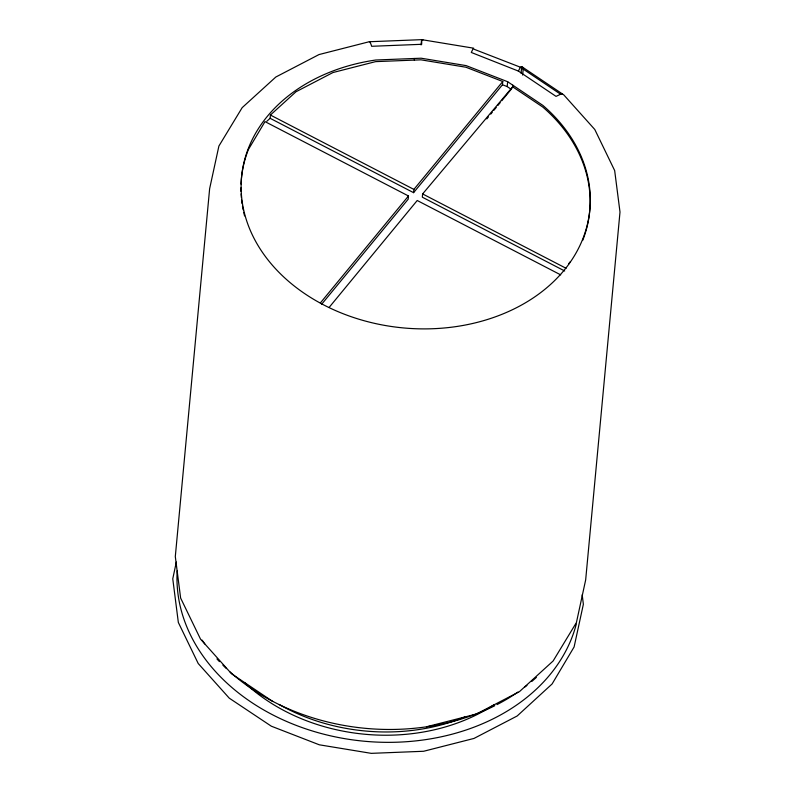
<?xml version="1.0" encoding="UTF-8"?>
<svg xmlns="http://www.w3.org/2000/svg" width="793" height="793" viewBox="0 0 793 793"><rect width="100%" height="100%" fill="white"/><g stroke="black" fill="none" stroke-linecap="round" stroke-linejoin="round"><path stroke-width="1.19" d="M270.106 118.296L270.413 115.044L295.987 91.76L332.991 72.53L375.614 61.636L420.964 59.832L465.947 67.236L502.772 81.51L502.465 84.762L413.579 192.659L270.106 118.296L266.825 121.279M414.333 60.099L414.481 58.474M421.073 44.953L421.489 40.721M241.042 184.145A174.906 135.157 5.4 0 1 248.387 149.54L265.001 121.616L408.484 195.98L408.177 199.231L321.651 304.264M413.579 192.659L413.887 189.408L502.772 81.51M512.813 85.188L512.655 86.814L422.619 193.938L422.312 197.189L564.695 270.988M582.706 240.368A174.906 135.157 5.4 0 0 542.779 107.055L512.655 86.814L511.198 89.282L507.193 86.586L507.649 81.719L466.106 65.611L421.123 58.206L375.773 60.01A174.906 135.157 5.4 0 0 255.257 240.636A174.906 135.157 5.4 0 0 511.366 310.222A174.906 135.157 5.4 0 0 542.927 105.429L507.649 81.719M521.09 73.194L521.665 66.8A12.857 3.787 -62.6 0 1 523.102 70.141L522.637 75.067M176.324 562.059L172.765 578.821L178.336 622.446L198.21 663.503L229.256 698.157L271.335 726.2L319.311 744.805L371.263 753.35L423.64 751.268L473.996 738.432L517.165 715.99L552.106 683.953L574.102 646.959L583.37 604.266L582.191 594.809M562.415 94.189L560.601 94.238L556.032 96.379L518.384 71.073L520.396 67.207L521.665 66.8M568.561 264.158L569.79 262.096M320.382 302.926L408.484 195.98M329.115 307.446L417.217 200.5L560.691 274.864M486.813 118.891L488.389 116.977M490.748 114.113L492.324 112.2M493.89 110.296L496.249 107.432M497.826 105.519L500.185 102.654M501.761 100.741L511.198 89.282M368.735 41.86L319.004 54.568L275.835 77.01L242.172 107.65L218.898 146.041L209.63 188.734L175.303 556.577L180.635 598.061L200.52 639.118L231.556 673.772L272.723 701.438M426.575 726.755L476.306 714.057L519.474 691.615L553.137 660.965L576.412 622.584L585.67 579.881L619.997 212.048L614.664 170.554L594.79 129.497L563.744 94.843L522.587 67.177M473.689 48.195L421.737 39.65L369.36 41.732A12.857 2.438 81.8 0 1 371.659 46.291L421.678 44.299L421.737 39.65L422.996 39.977M502.465 84.762L507.193 86.586M518.384 71.073L471.29 52.457L473.044 48.849L520.396 67.207L560.601 94.238M270.413 115.044L413.887 189.408M422.619 193.938L566.103 268.302M576.313 624.022A202.007 156.092 5.4 0 1 354.015 740.067A202.007 156.092 5.4 0 1 177.186 570.861M244.581 215.894A174.906 135.157 5.4 0 1 243.689 212.276M243.154 209.838A174.906 135.157 5.4 0 1 242.47 206.17M242.083 203.722A174.906 135.157 5.4 0 1 241.607 200.034M241.369 197.576A174.906 135.157 5.4 0 1 241.102 193.888M241.003 191.44A174.906 135.157 5.4 0 1 240.963 187.782M493.92 704.848A174.906 135.157 5.4 0 1 244.561 682.595M536.365 677.4A202.007 156.092 5.4 0 1 531.746 681.484M526.948 685.42A202.007 156.092 5.4 0 1 524.976 686.946M517.918 692.091A202.007 156.092 5.4 0 1 497.003 704.61M494.773 705.74A202.007 156.092 5.4 0 1 230.089 671.968M226.441 668.608A202.007 156.092 5.4 0 1 222.883 665.149M219.443 661.62A202.007 156.092 5.4 0 1 216.935 658.914M204.822 643.966A202.007 156.092 5.4 0 1 202.156 640.129M464.827 717.011A174.906 135.157 5.4 0 1 279.136 704.491"/></g></svg>
